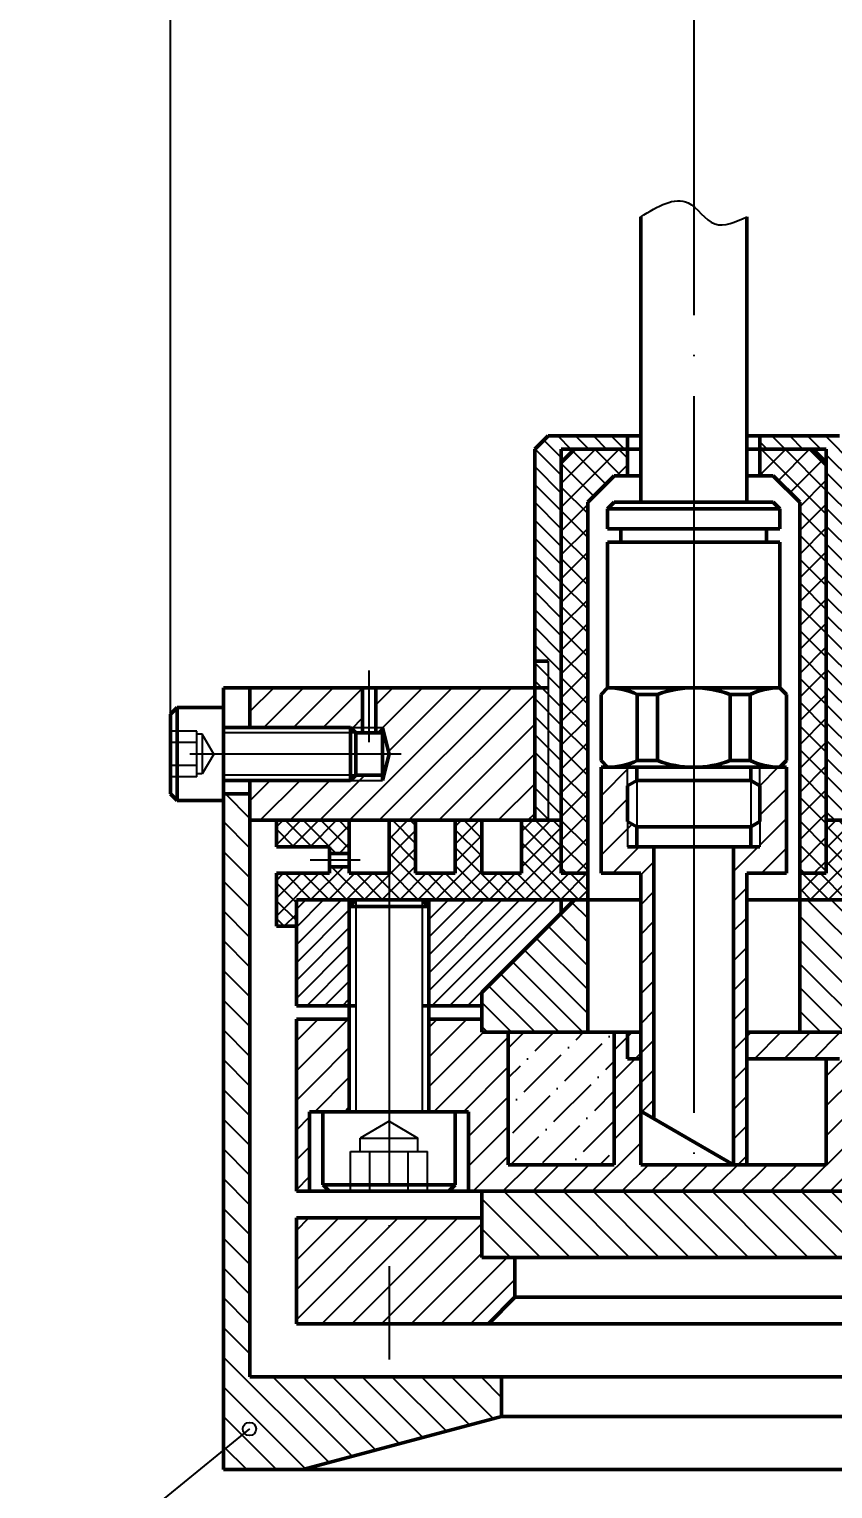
# Model space of a CAD drawing. Header units: millimetres. Extents: x -5427 to 3670, y -5891 to 948.
# Drawn here: x 1292.8 to 1353.5, y 739.4 to 849.5 of the extents above; entities that cross this region are included whole.
import ezdxf

# ---------------------------------------------------------------- set-up
doc = ezdxf.new("R2010")
doc.units = ezdxf.units.MM
doc.header["$MEASUREMENT"] = 0
doc.linetypes.add('ACAD_ISO04W100', pattern=[30, 24, -3, 0, -3])
doc.layers.add('оси', color=1, linetype='ACAD_ISO04W100')
doc.layers.add('Толстые', color=7, linetype='Continuous', lineweight=50)
doc.layers.add('Тонкие', color=140, linetype='Continuous', lineweight=25)
doc.styles.get("Standard").update_dxf_attribs({"font": 'isocpeui.ttf'})
doc.dimstyles.new('ISO-25', dxfattribs={"dimtxt": 4, "dimasz": 4, "dimexe": 1.25, "dimexo": 0, "dimtad": 1, "dimtxsty": 'Standard', "dimcen": 2.5, "dimadec": 0, "dimazin": 0, "dimtfac": 1, "dimtmove": 0, "dimatfit": 3, "dimfxl": 1, "dimarcsym": 0})
pattern_1 = [(135, (1159.511800933583, -1341.044500152839), (-1.122532015133644, -1.122532015133644), [])]
pattern_2 = [(225, (1159.511800933583, -1341.044500152839), (1.122532015133644, -1.122532015133644), [])]

# ---------------------------------------------------------------- blocks, each defined once
blk = doc.blocks.new('*D147')
at = {"layer": 'Defpoints', "color": 0, "transparency": 16777216}
for p in [(1690.466516361826, 889.928779320926), (1303.470066520167, 797.8378986526861), (1690.466516361826, 523.8379232044122)]:
    blk.add_point(p, dxfattribs=at)
at = {"layer": 'Тонкие', "color": 0, "lineweight": -2, "transparency": 16777216}
for p, q in [((1303.470066520167, 797.8378986526861), (1303.470066520167, 891.178779320926)), ((1690.466516361826, 523.8379232044122), (1690.466516361826, 891.178779320926)), ((1307.470066520167, 889.928779320926), (1686.466516361826, 889.928779320926))]:
    blk.add_line(p, q, dxfattribs=at)
at = {"layer": 'Тонкие', "color": 0, "transparency": 16777216}
for points in [[(1307.470066520167, 890.5954459875926), (1307.470066520167, 889.2621126542593), (1303.470066520167, 889.928779320926)], [(1686.466516361826, 890.5954459875926), (1686.466516361826, 889.2621126542593), (1690.466516361826, 889.928779320926)]]:
    blk.add_solid(points, dxfattribs=at)
at = {"layer": 'Тонкие', "color": 0, "transparency": 16777216, "insert": (1496.968291440997, 892.5795368966835), "char_height": 4, "attachment_point": 5}
blk.add_mtext('387', dxfattribs=at)

msp = doc.modelspace()

# ---------------------------------------------------------------- hatches: boundary and pattern name
at = {"layer": 'Тонкие'}
h = msp.add_hatch(dxfattribs=at)
h.set_pattern_fill('ANSI31', color=256, scale=0.3, angle=90, style=0)
h.set_pattern_definition([(135, (1159.511800933583, -1341.044500152839), (-0.6735192090801865, -0.6735192090801864), [])])
h.paths.add_polyline_path([(1330.969691828892, 801.8378984659305), (1331.969691828892, 801.8380736348611), (1331.969691828892, 789.838234486567), (1332.969691828892, 789.8382487852925), (1332.969691828892, 817.838248677521), (1337.969691828892, 817.838248677522), (1337.969691828892, 818.838248677521), (1331.969691828892, 818.838248677521), (1330.969691828892, 817.838248677521)])
h.paths.add_polyline_path([(1331.969691828892, 799.837898466689), (1330.969691828892, 799.837898466689), (1330.969691828892, 789.8382201878405), (1331.969691828892, 789.838234486567)])
h.paths.add_polyline_path([(1331.969691828892, 801.8380736348611), (1330.969691828892, 801.8378984659305), (1330.969691828892, 799.837898466689), (1331.969691828892, 799.837898466689)], flags=16)
h.paths.add_polyline_path([(1347.969691828892, 818.838248677522), (1347.969691828892, 817.838248677521), (1352.969691828892, 817.838248677521), (1352.969691828892, 789.8382486775229), (1353.969691829691, 789.838248671954), (1353.970042197425, 801.8380735734866), (1354.969691828892, 801.8378984659305), (1354.969691828892, 817.838248677522), (1353.969691828892, 818.838248677522)])
h.paths.add_polyline_path([(1354.969691828892, 799.8379005390454), (1353.969983796837, 799.8378984672947), (1353.969691829691, 789.838248671954), (1354.969691828892, 789.8382486663843)])
h.paths.add_polyline_path([(1353.969983796837, 799.8378984672938), (1354.969691828892, 799.8379005390454), (1354.969691828892, 801.8378984659305), (1353.970042197425, 801.8380735734866)], flags=16)
h.paths.add_polyline_path([(1379.969691828834, 799.8379523479691), (1378.969691828834, 799.8379502756118), (1378.969691828834, 789.8382486851008), (1379.969691828834, 789.8382486813127)], flags=17)
h.paths.add_polyline_path([(1378.969691828834, 799.8379502756118), (1379.969691828834, 799.8379523479691), (1379.969691828834, 801.8381337332105), (1378.969691828834, 801.8379585642817)])
h.paths.add_polyline_path([(1378.969691828834, 801.8379585642817), (1379.969691828834, 801.8381337332114), (1379.969691828834, 789.8382486813136), (1380.969691828834, 789.8382486775265), (1380.969691828834, 817.8383087758723), (1385.969691828834, 817.8383087758723), (1385.969691828834, 818.8383087758723), (1379.969691828834, 818.8383087758723), (1378.969691828834, 817.8383087758723)])
h.paths.add_polyline_path([(1402.969691828834, 817.8383087758723), (1401.969691828833, 818.8383087758723), (1395.969691828834, 818.8383087758723), (1395.969691828834, 817.8383087758723), (1400.969691828834, 817.8383087758723), (1400.969691828834, 789.8378984666908), (1401.969691828834, 789.8378984666908), (1401.969691828834, 801.8381337332114), (1402.969691828834, 801.8379585642817)])
h.paths.add_polyline_path([(1402.969691828834, 799.8378984666899), (1401.969691828834, 799.8378984666899), (1401.969691828834, 789.8378984666908), (1402.969691828834, 789.8378984666917)], flags=17)
h.paths.add_polyline_path([(1401.969691828834, 799.8378984666899), (1402.969691828834, 799.8378984666899), (1402.969691828834, 801.8379585642817), (1401.969691828834, 801.8381337332114)], flags=17)
h = msp.add_hatch(dxfattribs=at)
h.set_pattern_fill('ANSI37', color=256, scale=0.4, angle=180, style=0)
h.set_pattern_definition([(225, (1159.511800933583, -1341.044500152839), (0.8980256121069152, -0.8980256121069154), []), (315, (1159.511800933583, -1341.044500152839), (0.8980256121069154, 0.8980256121069152), [])])
h.paths.add_polyline_path([(1332.969691828892, 785.838248677521), (1334.969691828892, 785.838248677521), (1334.969691828892, 813.8382486775208), (1336.969691828892, 815.838248677521), (1337.969691828892, 815.8382486775215), (1337.969691828892, 817.8382486775217), (1333.969691828893, 817.838248677521), (1332.969691828892, 816.8382486775201)])
h.paths.add_polyline_path([(1352.969691828892, 816.838248677521), (1351.969691828892, 817.838248677521), (1347.969691828892, 817.838248677521), (1347.969691828892, 815.8382486775215), (1348.969691828892, 815.838248677521), (1350.969691828892, 813.838248677521), (1350.969691828892, 785.838248677521), (1352.969691828892, 785.838248677521)])
h = msp.add_hatch(dxfattribs=at)
h.set_pattern_fill('ANSI31', color=256, scale=0.5, angle=180, style=0)
h.set_pattern_definition(pattern_2)
h.paths.add_polyline_path([(1318.969708550337, 799.837898466689), (1318.969708543749, 796.8378986975879), (1319.469708494309, 796.8378986975879), (1319.969708525247, 794.837898652688), (1319.969708496399, 794.837898652688), (1319.469708527338, 792.8378986594764), (1317.06970854053, 792.8378986594764), (1309.469704815901, 792.8378986549699), (1309.469704815901, 789.8379127654118), (1330.969691828892, 789.8382201878405), (1330.969691828892, 799.837898466689)])
h.paths.add_polyline_path([(1309.469704815909, 799.8378984666881), (1309.469704815909, 796.8378986526861), (1317.069704781041, 796.8378986526861), (1317.06970850566, 796.8378986975879), (1317.969708543749, 796.8378986975879), (1317.969708550337, 799.837898466689)], flags=17)
h.paths.add_polyline_path([(1354.969691828892, 799.8379005390464), (1354.969691828892, 789.8382486663852), (1360.969691327638, 789.8382486329676), (1360.969691828886, 799.8379129731877), (1360.969691828886, 799.8379254073291), (1358.219691828863, 799.8379254073291), (1358.219691828901, 799.8379072742057)])
h.paths.add_polyline_path([(1372.969691828892, 799.83792540733), (1372.969691488039, 789.8382487078236), (1378.969691828834, 789.8382486851008), (1378.969691828834, 799.8379502756127), (1375.719691828863, 799.8379435404515), (1375.719691828863, 799.8379254073291)])
h.paths.add_polyline_path([(1402.969691828834, 799.8378984666899), (1402.969691828834, 789.8378984666917), (1424.469678841876, 789.8378984666926), (1424.469678841875, 792.8378986537839), (1416.869678847577, 792.837898653783), (1414.46967513044, 792.8378986594764), (1413.969675146954, 794.8378987103845), (1414.469675163468, 796.837898697587), (1414.969675114028, 796.8378986975879), (1414.96967510744, 799.8378984666899)])
h.paths.add_polyline_path([(1415.96967510744, 799.8378984666908), (1415.969675114028, 796.8378986975879), (1416.869675152118, 796.8378986975879), (1416.869678876754, 796.8378986526861), (1424.469678841882, 796.8378986526861), (1424.469678841882, 799.8378984666899)])
h.paths.add_polyline_path([(1414.469675133742, 793.2378986404585), (1414.46967513044, 792.8378986594764), (1416.869678841884, 792.8378986594764), (1416.469678841884, 793.2378986594761)], flags=17)
h.paths.add_polyline_path([(1415.969675114029, 796.8378986975879), (1415.969675114907, 796.4378986563027), (1416.469678831854, 796.4378986563017), (1416.869678876755, 796.8378986975879)], flags=17)
h.paths.add_polyline_path([(1414.469675163469, 796.8378986975879), (1414.469675160166, 796.4378986563027), (1414.969675114907, 796.4378986563017), (1414.969675114028, 796.8378986975879)], flags=16)
h.paths.add_polyline_path([(1317.469708540529, 793.2378986594761), (1317.469704815911, 793.2378986594761), (1317.069704815912, 792.8378986594764), (1319.469708527338, 792.8378986594764), (1319.469708524035, 793.2378986404585)], flags=17)
h.paths.add_polyline_path([(1318.969708543749, 796.8378986975879), (1318.96970854287, 796.4378986563008), (1319.469708497611, 796.4378986563017), (1319.469708494309, 796.8378986975879)], flags=16)
h.paths.add_polyline_path([(1317.069704781041, 796.8378986975879), (1317.469704825942, 796.4378986563017), (1317.96970854287, 796.4378986563017), (1317.969708543749, 796.8378986975879)], flags=17)
h = msp.add_hatch(dxfattribs=at)
h.set_pattern_fill('ANSI31', color=256, scale=0.5, angle=180, style=0)
h.set_pattern_definition([(225, (1554.154741334236, -525.7460722845078), (1.122532015133644, -1.122532015133644), [])])
h.paths.add_polyline_path([(1326.969691828892, 773.838248677521), (1326.969691839578, 774.8382486454605), (1322.969704190732, 774.838248773701), (1322.969704190732, 767.838248677521), (1324.969704190732, 767.838248677521), (1325.969704190732, 767.838248677521), (1325.969704190732, 761.8382488036034), (1366.969691828892, 761.838249201249), (1366.969691828892, 763.838248677521), (1354.969691828892, 763.838248677521), (1354.969691828892, 773.8382500297332), (1353.969691828892, 773.8382499546099), (1353.969691828892, 771.838248677521), (1352.969691828892, 771.838248677521), (1352.969691828892, 763.838248677521), (1338.969691828892, 763.838248677521), (1338.969691828892, 771.838248677521), (1337.969691828892, 771.838248677521), (1337.969691828892, 773.838248677521), (1336.969691828892, 773.838248677521), (1336.969691828892, 763.838248677521), (1328.969691828892, 763.838248677521), (1328.969691828892, 773.838248677521)])
h.paths.add_polyline_path([(1312.969704815898, 774.8382481351694), (1312.969704815898, 771.1834755706498), (1314.147224884716, 770.7020136454742, -0.3045927964812938), (1314.610032903614, 771.0127816776587, -1), (1314.610032903614, 770.0127816776587, -0.533045411100203), (1314.147224884716, 770.7020136454742), (1312.969704815898, 771.1834755706498), (1312.969704815898, 761.838248677521), (1313.969704190732, 761.8382486872199), (1313.969704190732, 767.838248677521), (1316.969703386785, 767.838248677521), (1316.969703723416, 774.8382481351694)])
h.paths.add_polyline_path([(1314.610032903614, 770.0127816776587, 1), (1314.610032903614, 771.0127816776587, 1)], flags=16)
h.paths.add_polyline_path([(1406.969700835578, 774.8382496443476), (1406.969705339006, 773.8382305817779), (1404.969691828892, 773.8382335977551), (1404.969691828892, 763.838248677521), (1396.969691828892, 763.838248677521), (1396.969691828892, 773.8382456615839), (1395.969691828892, 773.8382471695625), (1395.969691828892, 771.8382486775192), (1394.969699500778, 771.8382486775192), (1394.969703884713, 763.838248677521), (1380.969691828892, 763.838248677521), (1380.969691828892, 771.8382486775192), (1379.969691828892, 771.8382486775192), (1379.969691828892, 773.8382519078061), (1378.969691828892, 773.8382518326837), (1378.969691828892, 763.838248677521), (1366.969691828892, 763.838248677521), (1366.969691828892, 761.838249201249), (1410.969685167403, 761.8382496279903), (1410.969690632772, 773.3385996242853), (1410.969690632772, 774.8382457770142)])
h.paths.add_polyline_path([(1416.969681954437, 774.8382399760078), (1416.969681954437, 773.3386083026164), (1416.969690632772, 773.3385996242853), (1416.969681954437, 773.3385996242853), (1416.969681954437, 761.8382486775201), (1420.96969053415, 761.8382483658954), (1420.969686873874, 773.8382483998905), (1420.969686568855, 774.8382361086599)])
h.paths.add_polyline_path([(1410.969690632772, 774.8382457770142), (1410.969690632772, 773.3385996242853), (1411.469690399112, 773.8385993872309), (1411.469690399112, 774.8382452935969)])
h.paths.add_polyline_path([(1416.469690632772, 774.838240459417), (1416.469690632772, 773.8385993872309), (1416.969681954437, 773.3386083026164), (1416.969681954437, 774.8382399760078)])
h.paths.add_polyline_path([(1393.969704248281, 767.838248677521), (1393.969703521156, 763.838248677522), (1394.969691828892, 763.838248677521), (1394.969691828892, 767.838248677521)], flags=17)
h.paths.add_polyline_path([(1393.969707883913, 787.8383087758723), (1393.969704793624, 770.838248677521), (1394.96970004877, 770.838248677521), (1394.969691828858, 785.8383087758714), (1397.969691828834, 785.8383087758723), (1397.969691828834, 793.8383087758723), (1395.969691828834, 793.8383087758723), (1395.969691828834, 792.4341635874428), (1395.969691828834, 789.7424539643018), (1395.969691828834, 787.8383087758723)])
h.paths.add_polyline_path([(1385.969691828838, 787.8383087758723), (1385.969691828838, 789.7424539643036), (1385.969691828834, 792.4341635874391), (1385.969691828834, 793.8383087758723), (1383.969691828834, 793.8383087758723), (1383.969691828834, 785.8383087758723), (1386.969691828834, 785.8383087758723), (1386.969712487699, 763.838248677521), (1387.969703521156, 763.838248677521), (1387.969707883913, 787.8383087758723)])
h.paths.add_polyline_path([(1385.969691828838, 789.7424539643027), (1385.969691828838, 787.8383087758723), (1386.669691828835, 787.8383087758723), (1386.669691828835, 789.3383087758723)], flags=16)
h.paths.add_polyline_path([(1385.969691828834, 793.8383087758723), (1385.969691828834, 792.4341635874391), (1386.669691828835, 792.8383087758723), (1386.669691828835, 793.8383087758723)], flags=16)
h.paths.add_polyline_path([(1395.26969182884, 793.8383087758723), (1395.26969182884, 792.8383087758714), (1395.969691828834, 792.4341635874428), (1395.969691828834, 793.8383087758723)], flags=17)
h.paths.add_polyline_path([(1395.269691828834, 789.3383087758687), (1395.269691828834, 787.8383087758723), (1395.969691828834, 787.8383087758723), (1395.969691828834, 789.7424539643009)], flags=17)
h.paths.add_polyline_path([(1345.969691828892, 787.838248677521), (1345.969691828892, 763.838248677521), (1346.969691828892, 763.838248677521), (1346.969691828892, 785.838248677521), (1349.969691828892, 785.838248677521), (1349.969691828892, 793.838248677521), (1347.969691828892, 793.838248677521), (1347.969691828892, 792.4341034890915), (1347.969691828892, 789.7423938659506), (1347.969691828892, 787.838248677521)])
h.paths.add_polyline_path([(1337.969691828895, 787.838248677521), (1337.969691828895, 789.7423938659533), (1337.969691828892, 792.4341034890879), (1337.969691828892, 793.838248677521), (1335.969691828892, 793.838248677521), (1335.969691828892, 785.838248677521), (1338.969691828892, 785.838248677521), (1338.969691828892, 767.8797005618492), (1339.969691828892, 767.3023502926592), (1339.969691828892, 787.838248677521)])
h.paths.add_polyline_path([(1337.969691828895, 789.7423938659515), (1337.969691828895, 787.838248677521), (1338.669691828892, 787.838248677521), (1338.669691828892, 789.338248677521)], flags=16)
h.paths.add_polyline_path([(1337.969691828892, 793.838248677521), (1337.969691828892, 792.4341034890879), (1338.669691828892, 792.838248677521), (1338.669691828892, 793.838248677521)], flags=16)
h.paths.add_polyline_path([(1347.269691828891, 789.3382486775174), (1347.269691828891, 787.838248677521), (1347.969691828892, 787.838248677521), (1347.969691828892, 789.7423938659506)], flags=17)
h.paths.add_polyline_path([(1347.269691828897, 793.838248677521), (1347.269691828897, 792.838248677521), (1347.969691828892, 792.4341034890915), (1347.969691828892, 793.838248677521)], flags=17)
h.paths.add_polyline_path([(1346.969691828892, 773.83824942875), (1346.969691828892, 771.838248677521), (1353.969691828892, 771.838248677521), (1353.969691828892, 773.8382499546099)], flags=17)
h.paths.add_polyline_path([(1337.969691828892, 773.838248677521), (1337.969691828892, 771.838248677521), (1338.969691828892, 771.838248677521), (1338.969691828892, 773.838248677521)], flags=17)
h.paths.add_polyline_path([(1379.969691828892, 773.8382519078061), (1379.969691828892, 771.8382486775192), (1386.969704975405, 771.8382486775201), (1386.969703097328, 773.8382524336669)], flags=16)
h.paths.add_polyline_path([(1394.969698404794, 773.8382486775301), (1394.969699500778, 771.8382486775192), (1395.969691828892, 771.8382486775201), (1395.969691828892, 773.8382471695625)], flags=17)
h = msp.add_hatch(dxfattribs=at)
h.set_pattern_fill('ANSI31', color=256, scale=0.5, angle=90, style=0)
h.set_pattern_definition(pattern_1)
h.paths.add_polyline_path([(1309.469704815898, 747.838248677521), (1309.469704815901, 791.837898670103), (1307.469704815898, 791.8378986537848), (1307.469704815898, 740.838248677521), (1313.469691828892, 740.838248677521), (1328.469691828877, 744.838248677521), (1328.469691828886, 747.8382486775201)])
h.paths.add_polyline_path([(1405.469691828898, 747.8382486775192), (1405.469691828907, 744.838248677521), (1420.469691828892, 740.838248677521), (1426.469678841885, 740.838248677521), (1426.469678841885, 791.8378986537848), (1424.469678841876, 791.8378986537848), (1424.469678841883, 747.8382486775192)])
h = msp.add_hatch(dxfattribs=at)
h.set_pattern_fill('ANSI37', color=256, scale=0.3, angle=90, style=0)
h.set_pattern_definition([(135, (1912.154741541242, -518.7256040148075), (-0.6735192090801865, -0.6735192090801864), []), (225, (1912.154741541242, -518.7256040148075), (0.6735192090801864, -0.6735192090801865), [])])
h.paths.add_polyline_path([(1311.469704815898, 785.8378984666854), (1311.469704649523, 781.8378984666854), (1312.969704815898, 781.8378983725736), (1312.969704815898, 783.8378980167174), (1317.469352949433, 783.8378976698853), (1317.469703957072, 783.838248677521), (1317.469703957072, 783.837897669858), (1317.624319450616, 783.83789765794), (1313.915023396873, 785.8378984666854)])
h.paths.add_polyline_path([(1316.96969182889, 785.8378984666872), (1316.96969182889, 786.3378984666872), (1315.469704815898, 786.3378984666872), (1315.469704815898, 785.8378984666854), (1313.915023396873, 785.8378984666854), (1317.624319450616, 783.83789765794), (1319.969706412496, 783.8378974771579), (1319.969706759631, 785.8378984666872)])
h.paths.add_polyline_path([(1311.469704815898, 789.8379413628647), (1311.469704815898, 787.8378984666854), (1315.469704815898, 787.8378984666854), (1315.469704815898, 787.3378984666872), (1316.96969182889, 787.3378984666872), (1316.96969182889, 789.8380200056729)])
h.paths.add_polyline_path([(1321.156411112828, 787.8674685911767, -0.5913973766519861), (1320.734246376165, 788.6353807691714), (1319.96969182889, 789.120578740881), (1319.96969182889, 786.2948144926615), (1319.969706838938, 786.2948144926615), (1319.969706412496, 783.8378974771579), (1322.469704190732, 783.8378972844587), (1322.469704190732, 783.838248677521), (1322.470055583988, 783.8378972844314), (1334.969691828892, 783.8378963209609), (1334.969691828892, 785.838248677521), (1332.969691828892, 785.838248677521), (1332.969691828892, 789.8382487852925), (1329.96969182889, 789.8382058891141), (1329.96969182889, 785.8378984666872), (1326.96969182889, 785.8378984666872), (1326.96969182889, 789.8381629929356), (1324.96969182889, 789.8381343954827), (1324.96969182889, 785.8378984666872), (1321.96969182889, 785.8378984666872), (1321.96969182889, 789.8380914993052), (1319.96969182889, 789.8380629018523), (1319.96969182889, 789.120578740881), (1320.734246376165, 788.6353807691714, -0.2567571301440547), (1321.156411112828, 788.8674685911767, -1)])
h.paths.add_polyline_path([(1321.156411112828, 787.8674685911767, 1), (1321.156411112828, 788.8674685911767, 1)], flags=16)
h.paths.add_polyline_path([(1352.969691828892, 789.8382486775229), (1352.969691828892, 785.838248677521), (1350.969691828892, 785.838248677521), (1350.969691828892, 783.8378947508675), (1361.969691026863, 783.8378932805792), (1361.969691327638, 789.8382486273979)])
h = msp.add_hatch(dxfattribs=at)
h.set_pattern_fill('ANSI31', color=256, scale=0.3, angle=180, style=0)
h.set_pattern_definition([(225, (1159.511800933583, -1341.044500152839), (0.6735192090801864, -0.6735192090801865), [])])
h.paths.add_polyline_path([(1312.969704815898, 775.8382481351694), (1316.969703771507, 775.8382481351694), (1316.969704156213, 783.8378977083979), (1312.969704815898, 783.8378980167174)])
h.paths.add_polyline_path([(1332.969691828892, 782.8382486133997), (1332.969691828892, 783.8378964751205), (1322.969704190732, 783.8378972459185), (1322.969704190732, 775.8382486739588), (1326.969691850265, 775.8382486454603), (1326.969691860952, 776.8382486454602)])
h.paths.add_polyline_path([(1406.96969182889, 776.8382496443584), (1406.969696332234, 775.8382496443523), (1413.969692870965, 775.8382428765048), (1413.969692936671, 783.8378952639547), (1400.969691828892, 783.8378912986549), (1400.969691828892, 782.8382496443563)])
h.paths.add_polyline_path([(1413.969692936671, 783.8378952639548), (1413.969692870965, 775.8382428765049), (1420.969686263832, 775.8382361086601), (1420.96968382375, 783.8378973991131)])
h = msp.add_hatch(dxfattribs=at)
h.set_pattern_fill('ANSI31', color=256, scale=0.4, angle=90, style=0)
h.set_pattern_definition([(135, (1159.511800933583, -1341.044500152839), (-0.8980256121069154, -0.8980256121069152), [])])
h.paths.add_polyline_path([(1326.969691860952, 776.8382486454605), (1326.969691828892, 773.838248677521), (1334.969691828892, 773.838248677521), (1334.969691828892, 783.8378963347152), (1333.969339630754, 783.8378964152619)])
h.paths.add_polyline_path([(1350.969691828892, 783.8378947508675), (1350.969691828892, 773.8382497292407), (1364.969693807808, 773.8382507809622), (1364.969693987249, 776.2382486478148), (1364.969688264496, 776.2382543705683), (1364.969689646565, 783.8378924280953), (1358.969691828892, 783.8378930132542), (1358.969691828892, 783.8378936815664)])
h.paths.add_polyline_path([(1368.569695606786, 783.8378921839733), (1368.569694135551, 775.8382486677949), (1368.569694016534, 775.8382486702433), (1368.569694123395, 773.838251051405), (1382.969691828892, 773.8382521331753), (1382.969691828877, 783.8378908412881)])
h.paths.add_polyline_path([(1399.970050479506, 783.8378909937421), (1398.969691828877, 783.8378906886085), (1398.969691828892, 773.8382426456267), (1406.969705339006, 773.8382305817779), (1406.969691828891, 776.8382496443576)])
h.paths.add_polyline_path([(1364.969693987249, 776.2382486478148), (1364.969693807808, 773.8382507809622), (1365.369694137494, 773.8382508110119), (1365.369693987249, 775.8382486478151)])
h.paths.add_polyline_path([(1368.569694135551, 775.8382487892588), (1368.569694135551, 775.8382486677949), (1368.569694016534, 775.8382486677949), (1368.569694123395, 773.838251051405), (1368.969693859884, 773.8382510814538), (1368.969693998653, 776.2382486559766)], flags=16)
h = msp.add_hatch(dxfattribs=at)
h.set_pattern_fill('ANSI36', color=256, scale=0.5, angle=180, style=0)
h.set_pattern_definition([(225, (1159.511800933583, -1341.044500152839), (-0.841899011350234, -3.086963041617522), [3.96875, -0.79375, 0, -0.79375])])
h.paths.add_polyline_path([(1404.969691828891, 763.838248677521), (1404.969691828892, 773.8382335977553), (1396.969691828891, 773.8382456615836), (1396.969691828892, 763.838248677521)])
h.paths.add_polyline_path([(1336.969691828892, 773.8382486775212), (1328.969691828892, 773.838248677521), (1328.969691828892, 763.838248677521), (1336.969691828892, 763.838248677521)])
h = msp.add_hatch(dxfattribs=at)
h.set_pattern_fill('ANSI31', color=256, scale=0.5, angle=90, style=0)
h.set_pattern_definition(pattern_1)
h.paths.add_polyline_path([(1326.969691828892, 761.8382488133022), (1326.969691828892, 756.8382486775201), (1366.969691828892, 756.8382486775205), (1366.969691828891, 761.838249201249)])
h.paths.add_polyline_path([(1366.969691828892, 756.8382486775205), (1406.969691828892, 756.8382486775209), (1406.969691828892, 761.8382495891958), (1366.969691828892, 761.8382492012491)])
h = msp.add_hatch(dxfattribs=at)
h.set_pattern_fill('ANSI31', color=256, scale=0.5, angle=180, style=0)
h.set_pattern_definition(pattern_2)
h.paths.add_polyline_path([(1327.469695216352, 751.8382471277539), (1329.469696766118, 753.838248677521), (1329.469696766118, 756.8382486775201), (1326.969691828892, 756.8382486775201), (1326.969691828892, 759.838248677521), (1319.969702246938, 759.838248677521), (1319.969700858398, 751.838247929358)])
h.paths.add_polyline_path([(1312.969704815898, 751.838248677521), (1319.969700858398, 751.838247929358), (1319.969702246938, 759.838248677521), (1312.969704815898, 759.8382486775201)])
h.paths.add_polyline_path([(1407.969691828892, 757.838248677521), (1410.969683266463, 757.838248677521), (1410.969684216932, 759.8382480042494), (1406.969691828892, 759.8382486775201), (1406.969691828892, 756.838248677521), (1404.469696766118, 756.838248677521), (1404.469696766118, 753.838248677521), (1406.469696766118, 751.838248677521), (1407.969691828892, 751.838248677521)])
h.paths.add_polyline_path([(1416.969681954437, 759.8382377706587), (1416.969681954437, 757.838248677521), (1419.96969182889, 757.8382486775201), (1419.969691828892, 751.8382372413037), (1420.969688716338, 751.8382371344226), (1420.969690170586, 759.8382370435322)])

# ---------------------------------------------------------------- linework, layer by layer
at = {"layer": 'оси'}
for p, q in [((1342.969691828892, 851.9558745045726), (1342.969691828892, 763.838248677521)), ((1318.46970854287, 795.7391358973784), (1318.469708548563, 801.1349033122754)), ((1342.969691828892, 801.3974725099463), (1342.969691828892, 780.7861560105432)), ((1320.87846368448, 794.837898652688), (1304.936951613243, 794.837898652687)), ((1317.798670011088, 786.8378984666872), (1314.020136040857, 786.8378984666872)), ((1319.969706838938, 786.2948144926615), (1319.969700391322, 749.1472153123634))]:
    msp.add_line(p, q, dxfattribs=at)
at = {"layer": 'Толстые'}
for p, q in [((1338.969691828892, 835.3806245451981), (1338.969691828892, 813.838248677521)), ((1346.969691828892, 835.3806245451981), (1346.969691828892, 813.838248677521)), ((1331.969691828892, 818.838248677521), (1330.969691828892, 817.838248677521)), ((1331.969691828892, 818.838248677521), (1338.969691828892, 818.838248677521)), ((1337.969691828892, 818.838248677521), (1337.969691828892, 815.838248677521)), ((1353.969691828892, 818.838248677522), (1346.969691828892, 818.838248677522)), ((1347.969691828892, 818.838248677521), (1347.969691828892, 815.838248677521)), ((1330.969691828892, 817.838248677521), (1330.969691828892, 789.8382213093103)), ((1332.969691828892, 817.838248677521), (1332.969691828892, 785.838248677521)), ((1332.969691828892, 817.838248677521), (1338.969691828892, 817.838248677522)), ((1333.969691828892, 817.838248677521), (1332.969691828892, 816.838248677521)), ((1352.969691828892, 817.838248677521), (1346.969691828892, 817.838248677521)), ((1351.969691828892, 817.838248677521), (1352.969691828892, 816.838248677521)), ((1352.969691828892, 817.838248677521), (1352.969691828892, 785.838248677521)), ((1336.969691828892, 815.838248677521), (1334.969691828892, 813.838248677521)), ((1338.969691828892, 815.838248677522), (1336.969691828892, 815.838248677521)), ((1346.969691828892, 815.838248677522), (1348.969691828892, 815.838248677521)), ((1348.969691828892, 815.838248677521), (1350.969691828892, 813.838248677521)), ((1334.969691828892, 773.838248677521), (1334.969691828892, 813.838248677521)), ((1336.469691828892, 813.338248677521), (1336.969691828892, 813.838248677521)), ((1336.469691828892, 813.338248677521), (1336.469691828892, 811.838248677521)), ((1336.469691828892, 813.338248677521), (1349.469691828893, 813.338248677521)), ((1336.969691828892, 813.838248677521), (1348.969691828892, 813.838248677521)), ((1349.469691828892, 813.338248677521), (1348.969691828892, 813.838248677521)), ((1349.469691828892, 813.338248677521), (1349.469691828892, 811.838248677521)), ((1350.969691828892, 773.838248677521), (1350.969691828892, 813.838248677521)), ((1336.469691828892, 811.838248677521), (1349.469691828892, 811.838248677521)), ((1337.469691828892, 811.838248677521), (1337.469691828892, 810.838248677521)), ((1348.469691828892, 811.838248677521), (1348.469691828892, 810.838248677521)), ((1336.469691828892, 810.838248677521), (1336.469691828893, 799.838248677521)), ((1336.469691828892, 810.838248677521), (1349.469691828892, 810.838248677521)), ((1349.469691828892, 810.838248677521), (1349.469691828892, 799.838248677521)), ((1330.969691828892, 801.8378984659305), (1331.969691828892, 801.8380736348611)), ((1307.469704815898, 799.8378984666872), (1307.469704815898, 740.838248677521)), ((1307.469704815898, 799.8378984666881), (1331.969691828892, 799.837898466689)), ((1309.469704815909, 796.837898652687), (1309.469704815909, 799.8378984666881)), ((1317.96970854287, 796.4378986563017), (1317.969708550337, 799.837898283344)), ((1318.96970854287, 796.4378986563017), (1318.969708550337, 799.8378982658835)), ((1331.613703841284, 799.8379253983301), (1331.969691828891, 799.8379253984206)), ((1335.969691828892, 799.338248677521), (1336.469691828893, 799.838248677521)), ((1336.469691828893, 799.838248677521), (1349.469691828893, 799.838248677521)), ((1349.469691828892, 799.838248677521), (1349.969691828892, 799.338248677521)), ((1309.469704815902, 796.8378986526861), (1309.469704815902, 798.8378984666881)), ((1335.969691828892, 794.338248677521), (1335.969691828892, 799.338248677521)), ((1338.711361579693, 799.338248677521), (1340.22802207809, 799.338248677521)), ((1338.711361579695, 794.338248677521), (1338.711361579695, 799.338248677521)), ((1340.22802207809, 794.338248677521), (1340.22802207809, 799.338248677521)), ((1345.711361579693, 799.338248677521), (1347.22802207809, 799.338248677521)), ((1345.711361579693, 794.338248677521), (1345.711361579693, 799.338248677521)), ((1347.22802207809, 794.338248677521), (1347.22802207809, 799.338248677522)), ((1349.969691828892, 794.338248677521), (1349.969691828894, 799.3382486775192)), ((1303.4700561896, 791.8378985235561), (1303.470066520167, 797.8378986526861)), ((1303.970067294844, 798.3378986526861), (1303.470066520167, 797.8378986526861)), ((1303.970055398264, 791.3378985402189), (1303.970067294844, 798.3378986526861)), ((1307.46970481591, 798.3378986526861), (1303.970067294844, 798.3378986526861)), ((1307.469704815908, 791.337898652688), (1307.46970481591, 798.3378986526861)), ((1307.46970481591, 796.8378986526861), (1317.069704781041, 796.8378986526861)), ((1317.069704819152, 796.8378986594764), (1317.469704819152, 796.4378986630911)), ((1317.069704810217, 792.837898653783), (1317.069704781041, 796.8378986594764)), ((1317.469704802719, 793.2378986462847), (1317.46970476969, 796.4378987125531)), ((1317.46970855056, 796.4378986563017), (1319.469708497611, 796.4378986563017)), ((1319.469708527338, 792.8378986594764), (1319.469708494309, 796.8378986975879)), ((1319.969708510823, 794.8378987103836), (1319.469708494309, 796.8378986975879)), ((1319.969708510823, 794.8378987103836), (1319.469708527338, 792.8378986594764)), ((1335.969691828892, 794.338248677521), (1336.469691828893, 793.838248677521)), ((1338.711361579693, 794.338248677521), (1340.22802207809, 794.338248677521)), ((1345.711361579693, 794.338248677521), (1347.22802207809, 794.338248677521)), ((1349.469691828893, 793.838248677521), (1349.969691828893, 794.338248677521)), ((1317.069704815911, 792.8378986594764), (1317.46970481591, 793.2378986594761)), ((1317.469708540529, 793.2378986594761), (1319.469708524035, 793.2378986404585)), ((1335.969691828892, 785.838248677521), (1335.969691828892, 793.838248677521)), ((1335.969691828892, 793.838248677521), (1349.969691828892, 793.838248677521)), ((1336.469691828893, 793.838248677521), (1349.469691828893, 793.838248677521)), ((1338.669691828892, 792.838248677521), (1338.669691828892, 793.838248677521)), ((1347.269691828897, 792.838248677521), (1347.269691828897, 793.838248677521)), ((1349.969691828892, 785.838248677521), (1349.969691828892, 793.838248677521)), ((1317.069704810217, 792.837898653783), (1307.469704815908, 792.8378986537848)), ((1309.469704815898, 747.838248677521), (1309.469704815901, 792.8378986537848)), ((1337.969691828892, 792.4341034890879), (1338.669691828892, 792.838248677521)), ((1337.969691828892, 792.4341034890879), (1337.969691828895, 789.7423938659515)), ((1337.969691828892, 792.4341034890879), (1337.969691828895, 789.7423938659533)), ((1338.669691828892, 792.838248677521), (1347.269691828895, 792.838248677521)), ((1347.969691828892, 792.4341034890915), (1347.269691828891, 792.8382486775247)), ((1347.969691828892, 792.4341034890915), (1347.969691828892, 789.7423938659506)), ((1347.969691828892, 792.4341034890915), (1347.969691828892, 789.7423938659506)), ((1303.970055285794, 791.337898652688), (1303.47005606047, 791.837898652688)), ((1303.970055398264, 791.337898652688), (1307.469705976355, 791.337898652688)), ((1309.469704910384, 791.837898670103), (1307.469708540538, 791.8378986537848)), ((1309.469704815901, 789.8379127654118), (1332.969691828892, 789.8382487852925)), ((1311.469704815898, 789.8378984666854), (1311.469704815898, 787.8378984666854)), ((1316.96969182889, 789.8378984666872), (1316.96969182889, 785.8378984666872)), ((1319.96969182889, 789.8378984666872), (1319.96969182889, 785.8378984666872)), ((1321.96969182889, 789.8378984666872), (1321.96969182889, 785.8378984666872)), ((1324.96969182889, 789.8378984666881), (1324.96969182889, 785.8378984666872)), ((1326.96969182889, 789.8378984666881), (1326.96969182889, 785.8378984666872)), ((1329.96969182889, 789.837898466689), (1329.96969182889, 785.8378984666872)), ((1352.969691828892, 789.8382486775229), (1361.969691327638, 789.8382486273979)), ((1337.969691828892, 789.7423938659542), (1338.669691828892, 789.338248677521)), ((1338.669691828892, 789.338248677521), (1338.669691828892, 787.838248677521)), ((1338.669691828892, 789.338248677521), (1347.269691828893, 789.338248677521)), ((1347.969691828892, 789.7423938659506), (1347.269691828891, 789.3382486775174)), ((1347.269691828891, 789.3382486775174), (1347.269691828891, 787.838248677521)), ((1315.4697048159, 787.8378984666854), (1311.469704815898, 787.8378984666854)), ((1315.469704815898, 787.8378984666854), (1315.469704815898, 785.8378984666854)), ((1315.469704815898, 787.8378984666872), (1315.469704815898, 785.8378984666872)), ((1337.969691828892, 787.838248677521), (1347.969691828892, 787.838248677521)), ((1339.969691828892, 787.838248677521), (1339.969691828892, 767.3023502926592)), ((1345.969691828892, 787.838248677521), (1345.969691828892, 763.838248677521)), ((1316.96969182889, 787.3378984666872), (1315.469704815898, 787.3378984666872)), ((1315.469704815898, 785.8378984666854), (1311.469704815898, 785.8378984666854)), ((1311.469704815898, 785.8378984666854), (1311.469704649523, 781.8378984666854)), ((1316.96969182889, 786.3378984666872), (1315.469704815898, 786.3378984666872)), ((1319.96969182889, 785.8378984666872), (1316.96969182889, 785.8378984666872)), ((1324.96969182889, 785.8378984666872), (1321.96969182889, 785.8378984666872)), ((1329.96969182889, 785.8378984666872), (1326.96969182889, 785.8378984666872)), ((1332.969691828892, 785.838248677521), (1334.969691828892, 785.838248677521)), ((1332.969691828892, 785.838248677521), (1334.969691828892, 785.838248677521)), ((1335.969691828892, 785.838248677521), (1338.969691828892, 785.838248677521)), ((1338.969691828892, 785.838248677521), (1338.969691828892, 763.838248677521)), ((1346.969691828892, 785.838248677521), (1349.969691828892, 785.838248677521)), ((1346.969691828892, 785.838248677521), (1346.969691828892, 763.838248677521)), ((1352.969691828892, 785.838248677521), (1350.969691828892, 785.838248677521)), ((1352.969691828892, 785.838248677521), (1350.969691828892, 785.838248677521)), ((1312.969704815898, 783.8378980167174), (1338.969691828892, 783.8378960126413)), ((1312.969704815898, 775.8382481351694), (1312.969704815898, 783.8378980167165)), ((1316.969703386785, 767.838248677521), (1316.969704156229, 783.838248677521)), ((1316.969704190732, 783.3382489145754), (1317.469703957072, 783.838248677521)), ((1322.969704190732, 783.3382489145754), (1316.969704190732, 783.3382489145754)), ((1322.969704190732, 783.3382489145754), (1322.469704190732, 783.838248677521)), ((1322.969704190732, 767.838248677521), (1322.969704190732, 783.838248677521)), ((1326.969691839578, 776.8382486240864), (1333.969339810479, 783.8378965949871)), ((1332.969691828892, 783.838248677521), (1332.969691828892, 782.8382486775192)), ((1346.969691828892, 783.8378952855176), (1363.969691828892, 783.8378930132542)), ((1311.469704649523, 781.8378984666854), (1312.969704815898, 781.8378983725736)), ((1326.969691860952, 776.8382486454605), (1326.969691828892, 773.838248677521)), ((1317.469703957073, 775.8382481351694), (1312.969704815898, 775.8382481351694)), ((1326.969691828892, 775.8382486454605), (1322.469704190732, 775.838248677521)), ((1316.969704815898, 774.8382481351694), (1312.969704815898, 774.8382481351694)), ((1312.969704815898, 761.838248677521), (1312.969704815898, 774.8382481351694)), ((1326.969691828892, 774.8382486454605), (1322.969705379394, 774.838248773701)), ((1338.969691828892, 773.838248677521), (1326.969691828892, 773.838248677521)), ((1328.969691828892, 773.838248677521), (1328.969691828892, 763.838248677521)), ((1336.969691828892, 773.838248677521), (1336.969691828892, 763.838248677521)), ((1337.969691828892, 773.838248677521), (1337.969691828892, 771.838248677521)), ((1386.969703097328, 773.8382524336669), (1346.969691828892, 773.8382494287491)), ((1338.969691828892, 771.838248677521), (1337.969691828892, 771.838248677521)), ((1353.969691828892, 771.838248677521), (1346.969691828892, 771.838248677521)), ((1352.969691828892, 771.838248677521), (1352.969691828892, 763.838248677521)), ((1313.969704190732, 767.838248677521), (1313.969704190732, 761.838248677521)), ((1313.969704190732, 767.838248677521), (1325.969704190732, 767.838248677521)), ((1314.969665759962, 762.3386110773183), (1314.968692534564, 767.838248677521)), ((1324.969704190732, 767.838248677521), (1314.968692534564, 767.838248677521)), ((1324.969704190732, 762.3385980550668), (1324.969704190732, 767.838248677521)), ((1325.969704190732, 767.838248677521), (1325.969704190732, 761.838248677521)), ((1345.969691828892, 763.838248677521), (1338.969691828892, 767.8797005618492)), ((1336.969691828892, 763.838248677521), (1328.969691828892, 763.838248677521)), ((1352.969691828892, 763.838248677521), (1338.969691828892, 763.838248677521)), ((1324.969704190732, 762.3385980550659), (1314.96966575996, 762.3386110852646)), ((1314.969665759962, 762.3386110773183), (1315.469754240827, 761.8386104336398)), ((1324.969704190732, 762.3385980550668), (1324.469704190732, 761.8385987065742)), ((1410.969685167403, 761.8382496279903), (1312.969704815898, 761.838248677521)), ((1313.969704190732, 761.838248677521), (1325.969704190732, 761.838248677521)), ((1326.969691828892, 761.838248677521), (1326.969691828892, 756.8382486775201)), ((1312.969704815898, 751.838248677521), (1312.969704815898, 759.8382486775201)), ((1312.969704815898, 759.838248677521), (1326.969701703347, 759.838248677521)), ((1406.969691828892, 756.838248677521), (1326.969691828892, 756.8382486775201)), ((1329.469696766118, 753.838248677521), (1329.469696766118, 756.838248677521)), ((1327.469696766118, 751.838248677521), (1329.469696766118, 753.838248677521)), ((1329.469696766118, 753.838248677521), (1404.469696766118, 753.838248677521)), ((1420.969688716338, 751.8382371344235), (1312.969704815898, 751.838248677521)), ((1424.469678841883, 747.8382486775192), (1309.469704815898, 747.838248677521)), ((1328.469691828886, 747.838248677521), (1328.469691828877, 744.838248677521)), ((1313.469691828893, 740.838248677521), (1328.469691828877, 744.838248677521)), ((1328.469691828847, 744.8382486775138), (1405.469691828908, 744.838248677521)), ((1307.469704815898, 740.838248677521), (1426.469678841885, 740.838248677521))]:
    msp.add_line(p, q, dxfattribs=at)
for centre, radius, start, end in [((1336.351501084571, 794.0332761731206), 5.806175576821391, 66.01861979643382, 88.83360423796721), ((1342.969691828892, 792.0714956550601), 7.766753022461571, 69.3290345224755, 110.6709654775062), ((1349.586178878642, 794.040914414285), 5.798504444461872, 91.15110118265454, 113.9966747829016), ((1336.351501084571, 799.643221181921), 5.806175576821391, 271.1663957620361, 293.9813802035677), ((1342.969691828892, 801.6050016999825), 7.766753022461571, 249.3290345225136, 290.6709654775276), ((1349.586178878642, 799.6355829407566), 5.798504444461872, 246.0033252171014, 268.8488988173487)]:
    msp.add_arc(centre, radius, start, end, dxfattribs=at)
at = {"layer": 'Тонкие'}
for p, q in [((1331.969691828892, 801.8380736348611), (1331.969691828892, 789.8382213093103)), ((1305.470064337178, 796.5700143364786), (1303.47006433718, 796.5700177800002)), ((1305.470058372821, 793.1059127213523), (1305.470064337178, 796.5700143364786)), ((1317.469704769692, 796.4378986563008), (1307.46970481591, 796.4378986563008)), ((1317.06970850566, 796.8378986975879), (1319.469708494309, 796.8378986975879)), ((1305.470062846085, 795.7039863500552), (1303.470062846087, 795.7039897935776)), ((1305.863716330988, 796.3379611293806), (1305.470063937639, 796.337961807156)), ((1305.863716330988, 796.3379611293806), (1305.863716330988, 793.3379611293806)), ((1306.735934998633, 794.8378986526861), (1305.863716330988, 796.3379611293806)), ((1306.735668633597, 794.8383567536277), (1305.861811124812, 793.3379611293806)), ((1305.470058372822, 793.1059127213523), (1303.470058372824, 793.1059161648739)), ((1305.470059863908, 793.9719355424897), (1303.470059863908, 793.9719389860122)), ((1305.863716330988, 793.3379611293806), (1305.470058772354, 793.3379618071651)), ((1317.469704802719, 793.2378986394945), (1307.46970481591, 793.2378986394945)), ((1337.969691828892, 792.4341034890879), (1337.969691828892, 793.838248677521)), ((1347.969691828892, 792.4341034890915), (1347.969691828892, 793.838248677521)), ((1317.06970854053, 792.8378986594764), (1319.469708527338, 792.8378986594764)), ((1338.669691828892, 792.838248677521), (1338.669691828892, 789.338248677521)), ((1347.269691828891, 792.8382486775247), (1347.269691828891, 789.3382486775174)), ((1337.969691828895, 789.7423938659533), (1337.969691828895, 787.838248677521)), ((1347.969691828892, 789.7423938659506), (1347.969691828892, 787.838248677521)), ((1317.469703957072, 783.838248677521), (1317.469703957074, 767.838248677521)), ((1322.469704190732, 783.838248677521), (1322.469704190732, 767.838248677521)), ((1319.972706730616, 767.1355788875073), (1317.792133838152, 765.8514544580532)), ((1319.972706730616, 767.1355788875073), (1322.145229311186, 765.8514544580532)), ((1317.792133838152, 765.8514544580532), (1322.145229311186, 765.8514544580532)), ((1317.792897392985, 764.8386014526443), (1317.792133838152, 765.8514544580532)), ((1322.145229294722, 764.838561169868), (1322.145229311186, 765.8514544580532)), ((1317.069004453839, 761.8386081525971), (1317.069004453839, 764.8386081525971)), ((1317.069004453839, 764.8386081525971), (1322.870403927622, 764.8385544580535)), ((1318.51935360011, 761.8386050174815), (1318.519353773316, 764.8385701202126)), ((1321.420054059178, 761.8386027789559), (1321.420054232384, 764.8385678816878)), ((1322.870403927622, 761.8386014671426), (1322.870403927622, 764.8385544580535)), ((1309.42793972875, 743.9028098258459), (1292.801058839101, 730.3649293790568))]:
    msp.add_line(p, q, dxfattribs=at)
msp.add_circle((1309.42793972875, 743.9028098258459), 0.5, dxfattribs=at)
msp.add_spline([(1338.969691828892, 835.3806245451981), (1342.545662000755, 836.4288793197613), (1344.557550429976, 834.851641326188), (1346.969691828892, 835.3806245451981)], degree=3, dxfattribs=at)

# ---------------------------------------------------------------- dimensions: what is measured, and where the dimension line sits
dim = msp.add_linear_dim(base=(1690.466516361826, 889.928779320926), p1=(1303.470066520167, 797.8378986526861), p2=(1690.466516361826, 523.8379232044122), dimstyle='ISO-25', dxfattribs=at)
dim.commit()
dim.dimension.update_dxf_attribs({"geometry": '*D147', "text_midpoint": (1496.968291440997, 892.5795368966835)})

doc.saveas('drawing.dxf')
